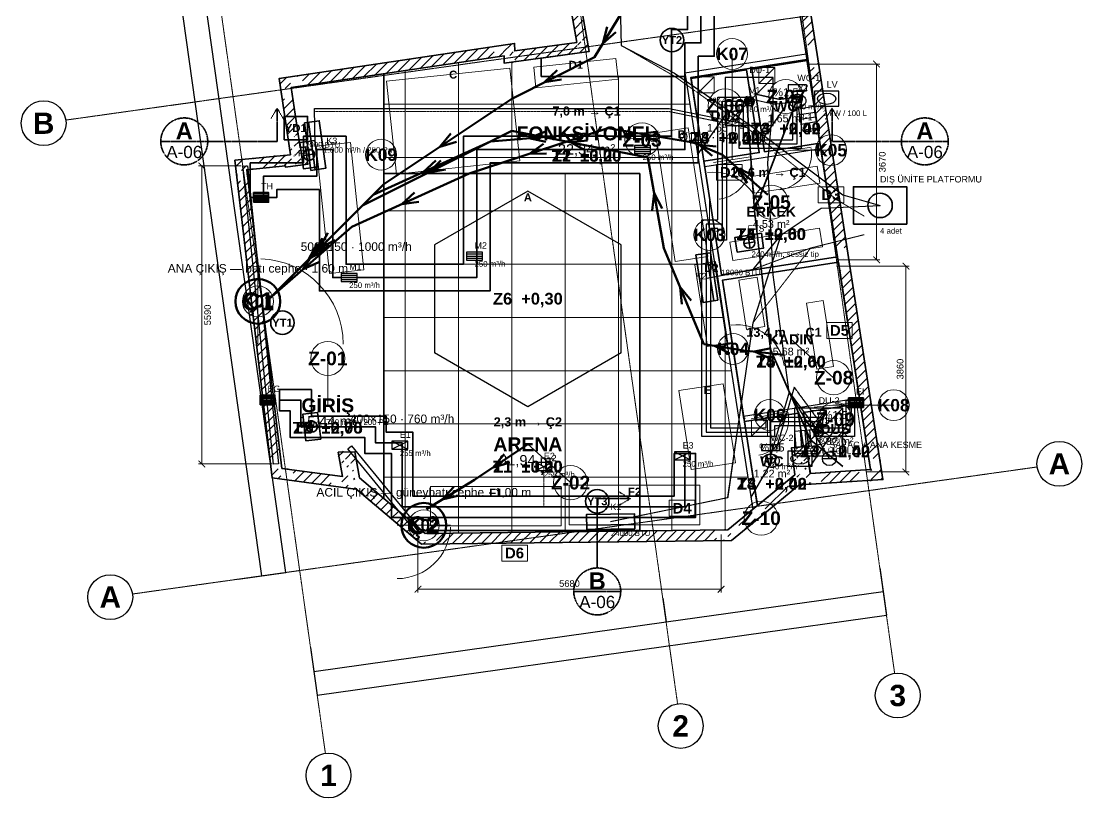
# Model space of a CAD drawing. Header units: millimetres. Extents: x -4681 to 15681, y -5011 to 17012.
# Drawn here: x -4196 to 15681, y -5011 to 9555 of the extents above; entities that cross this region are included whole.
import ezdxf
from ezdxf.enums import TextEntityAlignment as Align

# ---------------------------------------------------------------- set-up
doc = ezdxf.new("R2010")
doc.units = ezdxf.units.MM
doc.linetypes.add('DASHDOT', pattern=[3.556, 2.54, -0.508, 0, -0.508])
doc.linetypes.add('DASHED', pattern=[1.524, 1.27, -0.254])
for name, color, linetype, lineweight in [('A-CEPHE', 5, 'Continuous', 25), ('A-DUVAR-MEVCUT', 8, 'Continuous', 35), ('A-DUVAR-YENI', 1, 'Continuous', 35), ('A-EKIPMAN', 9, 'Continuous', 18), ('A-KAPI', 8, 'Continuous', 18), ('A-KESIT-HAT', 1, 'DASHDOT', 35), ('A-MAHAL', 250, 'Continuous', 18), ('A-MOBILYA', 9, 'Continuous', 18), ('A-TAVAN-KAPAK', 150, 'Continuous', 18), ('A-TAVAN-SINIR', 150, 'Continuous', 25), ('A-TAVAN-YAZI', 150, 'Continuous', 13), ('A-YANGIN-EKIP', 1, 'Continuous', 35), ('A-YANGIN-KACIS', 3, 'Continuous', 50), ('A-YAZI', 7, 'Continuous', 13), ('A-ZEMIN-DERZ', 253, 'Continuous', 13), ('A-ZEMIN-SINIR', 30, 'Continuous', 25), ('A-ZEMIN-YAZI', 30, 'Continuous', 13), ('G-AKS-BALON', 8, 'Continuous', 25), ('G-AKS-HAT', 8, 'DASHDOT', 18), ('G-OLCU', 7, 'Continuous', 13), ('G-OLCU-ZINCIR', 7, 'Continuous', 13), ('M-HAVA-BESLEME', 3, 'Continuous', 35), ('M-HAVA-BRANSMAN', 3, 'DASHED', 18), ('M-HAVA-CIHAZ', 2, 'Continuous', 35), ('M-HAVA-EGZOZ', 1, 'Continuous', 35), ('M-HAVA-ISLAK', 6, 'Continuous', 25), ('M-HAVA-MENFEZ', 3, 'Continuous', 25), ('M-KLIMA-BAKIR', 4, 'Continuous', 25), ('M-KLIMA-DIS', 4, 'Continuous', 35), ('M-KLIMA-DRENAJ', 4, 'DASHED', 18), ('M-KLIMA-IC', 4, 'Continuous', 35), ('M-SIHHI-CIHAZ', 8, 'Continuous', 25), ('M-SIHHI-PIS', 8, 'Continuous', 35), ('M-SIHHI-SICAK', 30, 'DASHED', 25), ('M-SIHHI-TEMIZ', 5, 'Continuous', 25), ('M-YAZI', 7, 'Continuous', 13)]:
    doc.layers.add(name, color=color, linetype=linetype, lineweight=lineweight)
doc.styles.add('GYM', font='arial.ttf')
doc.styles.add('GYM-B', font='arialbd.ttf')
doc.styles.add('OpenSansCondensed-Light', font='OpenSansCondensed-Light.ttf')
doc.dimstyles.new('EZDXF', dxfattribs={"dimtxt": 0.25, "dimasz": 0.175, "dimexe": 0.375, "dimexo": 0.125, "dimgap": 0.1, "dimtad": 1, "dimlfac": 100, "dimzin": 12, "dimdsep": 46, "dimtxsty": 'OpenSansCondensed-Light', "dimblk": 'ARCHTICK', "dimcen": 2.5, "dimazin": 3, "dimtfac": 0.5, "dimtmove": 2, "dimatfit": 3})
doc.dimstyles.new('GYM-50', dxfattribs={"dimscale": 50, "dimtxt": 2.5, "dimasz": 2.5, "dimexe": 1.25, "dimexo": 1.5, "dimgap": 0.9, "dimtad": 1, "dimdec": 0, "dimtxsty": 'GYM', "dimblk": 'ARCHTICK', "dimcen": 2.5, "dimclrd": 7, "dimclre": 7, "dimclrt": 7, "dimazin": 3, "dimtfac": 1, "dimtmove": 0, "dimatfit": 3, "dimlwd": 18, "dimlwe": 13})

# ---------------------------------------------------------------- blocks, each defined once
blk = doc.blocks.new('_ARCHTICK')
at = {"color": 0, "linetype": 'BYBLOCK', "const_width": 0.15}
blk.add_lwpolyline([(-0.5, -0.5), (0.5, 0.5)], dxfattribs=at)
blk = doc.blocks.new('M_MENFEZ_BESLEME')
for p, q in [((-150, 40), (150, 40)), ((-150, 0), (150, 0)), ((-150, -40), (150, -40))]:
    blk.add_line(p, q)
blk.add_lwpolyline([(-150, -75), (150, -75), (150, 75), (-150, 75)], close=True)
at = {"style": 'GYM'}
for tag, p, height in [('KOD', (0, 140), 120), ('DEBI', (0, -200), 105)]:
    blk.add_attdef(tag, p, '', height=height, dxfattribs=at)
blk = doc.blocks.new('M_MENFEZ_EGZOZ')
for p, q in [((-150, -75), (150, 75)), ((-150, 75), (150, -75))]:
    blk.add_line(p, q)
blk.add_lwpolyline([(-150, -75), (150, -75), (150, 75), (-150, 75)], close=True)
at = {"style": 'GYM'}
for tag, p, height in [('KOD', (0, 140), 120), ('DEBI', (0, -200), 105)]:
    blk.add_attdef(tag, p, '', height=height, dxfattribs=at)
blk = doc.blocks.new('M_VALF')
for p, q in [((-90, 0), (90, 0)), ((0, -90), (0, 90))]:
    blk.add_line(p, q)
blk.add_circle((0, 0), 90)
at = {"style": 'GYM'}
for tag, p, height in [('KOD', (0, 150), 120), ('DEBI', (0, -200), 105)]:
    blk.add_attdef(tag, p, '', height=height, dxfattribs=at)
blk = doc.blocks.new('M_FAN')
for q in [(-105, 0), (0, 105), (105, 0), (0, -105)]:
    blk.add_line((0, 0), q)
blk.add_lwpolyline([(-250, -140), (250, -140), (250, 140), (-250, 140)], close=True)
blk.add_circle((0, 0), 105)
at = {"style": 'GYM'}
for tag, p, height in [('KOD', (0, 210), 120), ('TANIM', (0, -270), 105)]:
    blk.add_attdef(tag, p, '', height=height, dxfattribs=at)
blk = doc.blocks.new('M_PANJUR')
for p, q in [((-140, 64), (140, 64)), ((-140, 32), (140, 32)), ((-140, 0), (140, 0)), ((-140, -32), (140, -32)), ((-140, -64), (140, -64))]:
    blk.add_line(p, q)
blk.add_lwpolyline([(-140, -90), (140, -90), (140, 90), (-140, 90)], close=True)
at = {"style": 'GYM'}
blk.add_attdef('KOD', (0, 150), '', height=120, dxfattribs=at)
blk = doc.blocks.new('M_KLIMA_IC')
blk.add_line((-450, -60), (450, -60))
blk.add_lwpolyline([(-450, -140), (450, -140), (450, 140), (-450, 140)], close=True)
at = {"style": 'GYM'}
for tag, p, height in [('KOD', (0, 215), 120), ('KAPASITE', (0, -270), 105)]:
    blk.add_attdef(tag, p, '', height=height, dxfattribs=at)
blk = doc.blocks.new('M_KLIMA_DIS')
blk.add_lwpolyline([(-500, -350), (500, -350), (500, 350), (-500, 350)], close=True)
blk.add_circle((0, 0), 230)
at = {"style": 'GYM'}
for tag, p, height in [('KOD', (0, 430), 120), ('ADET', (0, -530), 105)]:
    blk.add_attdef(tag, p, '', height=height, dxfattribs=at)
blk = doc.blocks.new('M_KLOZET')
blk.add_lwpolyline([(-170, 150), (170, 150), (170, 260), (-170, 260)], close=True)
blk.add_ellipse((0, -40), major_axis=(160, 0), ratio=0.78)
at = {"style": 'GYM'}
blk.add_attdef('KOD', (0, 330), '', height=120, dxfattribs=at)
blk = doc.blocks.new('M_LAVABO')
blk.add_lwpolyline([(-230, -140), (230, -140), (230, 140), (-230, 140)], close=True)
blk.add_ellipse((0, 0), major_axis=(170, 0), ratio=0.62)
at = {"style": 'GYM'}
blk.add_attdef('KOD', (0, 210), '', height=120, dxfattribs=at)
blk = doc.blocks.new('M_DUS')
blk.add_line((-450, -450), (450, 450))
blk.add_lwpolyline([(-450, -450), (450, -450), (450, 450), (-450, 450)], close=True)
blk.add_circle((0, 0), 80)
at = {"style": 'GYM'}
blk.add_attdef('KOD', (0, 530), '', height=120, dxfattribs=at)
blk = doc.blocks.new('M_SUZGEC')
blk.add_lwpolyline([(-75, -75), (75, -75), (75, 75), (-75, 75)], close=True)
blk.add_circle((0, 0), 42)
blk = doc.blocks.new('M_ISITICI')
for p, q in [((-90, -150), (-90, 150)), ((0, -150), (0, 150)), ((90, -150), (90, 150))]:
    blk.add_line(p, q)
blk.add_lwpolyline([(-200, -150), (200, -150), (200, 150), (-200, 150)], close=True)
at = {"style": 'GYM'}
for tag, p, height in [('KOD', (0, 225), 120), ('GUC', (0, -285), 105)]:
    blk.add_attdef(tag, p, '', height=height, dxfattribs=at)
blk = doc.blocks.new('M_SAYAC')
blk.add_line((-130, 0), (130, 0))
blk.add_circle((0, 0), 130)
at = {"style": 'GYM'}
blk.add_attdef('KOD', (0, 200), '', height=120, dxfattribs=at)

msp = doc.modelspace()

# ---------------------------------------------------------------- hatches: boundary and pattern name
at = {"layer": 'A-DUVAR-MEVCUT'}
h = msp.add_hatch(dxfattribs=at)
h.set_pattern_fill('ANSI31', scale=40)
h.paths.add_polyline_path([(755.9, 6839.6), (760.1, 6814), (957.4615, 6846.37962), (953.2615, 6871.97962)])
h.paths.add_polyline_path([(970.1, 6843.47545), (760.1, 6814), (755.9, 6839.6), (550.1, 6819.23615), (550.1, 7020.21287), (588.37327, 7024), (970.1, 7024)])
h.paths.add_polyline_path([(760.1, 6814), (1177.6, 6872.6), (1149.80064, 7070.65857), (732.30064, 7012.05857)])
h.paths.add_polyline_path([(1148.79926, 7082.6), (1177.6, 6872.6), (967.6, 6843.12455), (967.6, 7082.6)])
h.paths.add_polyline_path([(1177.6, 6872.6), (1133, 7197.8), (934.85479, 7170.6251), (979.45479, 6845.4251)])
h.paths.add_polyline_path([(998.71736, 7407.8), (1032.1, 7184.8), (1133, 7197.8), (1161.80074, 6987.8), (923, 6987.8), (923, 7407.8)])
h.paths.add_polyline_path([(1133, 7197.8), (1032.1, 7184.8), (1057.65684, 6986.4396), (1158.55684, 6999.4396)])
h.paths.add_polyline_path([(1000.66343, 7394.8), (1032.1, 7184.8), (1133, 7197.8), (1163.58364, 6974.8), (822.1, 6974.8), (822.1, 7047.12719), (850.06655, 7049.89447), (822.1, 7236.71433), (822.1, 7394.8)])
h.paths.add_polyline_path([(1032.1, 7184.8), (863.6, 8310.4), (665.80397, 8280.79034), (834.30397, 7155.19034)])
h.paths.add_polyline_path([(1073.6, 8341.83924), (863.6, 8310.4), (895.03657, 8100.4), (692.80804, 8100.4), (653.6, 8362.31433), (653.6, 8481.18967), (915.50741, 8520.4), (1073.6, 8520.4)])
h.paths.add_polyline_path([(863.6, 8310.4), (4855.3, 8908), (4825.68788, 9105.79566), (833.98788, 8508.19566)])
h.paths.add_polyline_path([(4645.3, 9078.78967), (4907.20741, 9118), (5050.72489, 9118), (5053.40565, 8996.24161), (5065.3, 8997.89562), (5065.3, 8795.97116), (4858.4, 8767.2), (4855.3, 8908), (4645.3, 8876.56076)])
h.paths.add_polyline_path([(4855.3, 8908), (4858.4, 8767.2), (5058.35154, 8771.60234), (5055.25154, 8912.40234)])
h.paths.add_polyline_path([(5068.4, 8977.2), (5068.4, 8796.40224), (4858.4, 8767.2), (4855.3, 8908), (4648.4, 8877.02487), (4648.4, 8977.2)])
h.paths.add_polyline_path([(4858.4, 8767.2), (6449.1, 8988.4), (6421.55341, 9186.49388), (4830.85341, 8965.29388)])
h.paths.add_polyline_path([(6412.11555, 9198.4), (6449.1, 8988.4), (6239.1, 8959.19776), (6239.1, 9198.4)])
h.paths.add_polyline_path([(6449.1, 8988.4), (5826, 12526.4), (5629.03136, 12491.71058), (6252.13136, 8953.71058)])
h.paths.add_polyline_path([(6036, 12554.40138), (5826, 12526.4), (5862.98445, 12316.4), (5659.90644, 12316.4), (5616, 12565.70346), (5616, 12700.16874), (5887.72105, 12736.4), (6036, 12736.4)])
h.paths.add_polyline_path([(5826, 12526.4), (9875.8, 13066.4), (9849.36597, 13264.64541), (5799.56597, 12724.64541)])
h.paths.add_polyline_path([(9908.3115, 12856.4), (9875.8, 13066.4), (9665.8, 13038.39862), (9665.8, 13240.16874), (9937.52105, 13276.4), (10045.67113, 13276.4), (10085.8, 13017.19747), (10085.8, 12856.4)])
h.paths.add_polyline_path([(9875.8, 13066.4), (10521.21197, 8897.52123), (10718.85739, 8928.12004), (10073.44542, 13096.99881)])
h.paths.add_polyline_path([(10553.73829, 8687.52123), (10521.21197, 8897.52123), (10488.70047, 9107.52123), (10691.0831, 9107.52123), (10718.85634, 8928.12685), (10731.21197, 8848.35507), (10731.21197, 8687.52123)])
h.paths.add_polyline_path([(10521.21197, 8897.52123), (11110.70061, 5091.60025), (11308.34393, 5122.21268), (10718.85528, 8928.13366)])
h.paths.add_polyline_path([(11143.22349, 4881.60025), (11110.70061, 5091.60025), (11078.17429, 5301.60025), (11280.55908, 5301.60025), (11308.34393, 5122.21268), (11320.70061, 5042.42563), (11320.70061, 4881.60025)])
h.paths.add_polyline_path([(11110.70061, 5091.60025), (11722.09975, 1143.79998), (11919.74355, 1174.40925), (11308.34442, 5122.20951)])
h.paths.add_polyline_path([(11512.09975, 1130.5534), (11722.09975, 1143.79998), (11689.57687, 1353.79998), (11891.96116, 1353.79998), (11932.09975, 1094.62537), (11932.09975, 956.64906), (11569.86991, 933.79998), (11512.09975, 933.79998)])
h.paths.add_polyline_path([(11722.09975, 1143.79998), (10588.6, 1072.3), (10601.19077, 872.69671), (11734.69052, 944.1967)])
h.paths.add_polyline_path([(10378.6, 1282.3), (10561.73131, 1282.3), (10588.6, 1072.3), (10798.6, 1085.54658), (10798.6, 885.14908), (10436.37017, 862.3), (10413.83831, 862.3), (10411.93809, 877.15172), (10393.83456, 862.3), (10378.6, 862.3)])
h.paths.add_polyline_path([(10588.6, 1072.3), (10524, 1577.2), (10325.61719, 1551.81769), (10390.21719, 1046.91769)])
h.paths.add_polyline_path([(10314, 1367.2), (10314, 1558.4237), (10524, 1577.2), (10550.86869, 1367.2)])
h.paths.add_polyline_path([(10524, 1577.2), (10238.8, 1551.7), (10256.61114, 1352.49467), (10541.81114, 1377.99467)])
h.paths.add_polyline_path([(10448.8, 1341.7), (10265.66869, 1341.7), (10238.8, 1551.7), (10448.8, 1570.4763)])
h.paths.add_polyline_path([(10238.8, 1551.7), (10303.4, 1046.8), (10501.78281, 1072.18231), (10437.18281, 1577.08231)])
h.paths.add_polyline_path([(10093.4, 874.52078), (10303.4, 1046.8), (10276.53131, 1256.8), (10513.4, 1256.8), (10513.4, 867.15896), (10414.0187, 860.89009), (10411.93809, 877.15172), (10362.7513, 836.8), (10093.4, 836.8)])
h.paths.add_polyline_path([(10303.4, 1046.8), (9540.39155, 420.84523), (9667.24235, 266.22027), (10430.25079, 892.17505)])
h.paths.add_polyline_path([(9330.39155, 248.48705), (9540.39155, 420.84523), (9750.39155, 593.12445), (9750.39155, 334.43399), (9667.25972, 266.23453), (9599.77378, 210.84523), (9330.39155, 210.84523)])
h.paths.add_polyline_path([(9540.39155, 420.84523), (9046.39991, 15.4), (9173.28544, -139.19645), (9667.27708, 266.24878)])
h.paths.add_polyline_path([(9256.39991, -70.97998), (9119.02362, -183.73201), (8836.39991, -187.16739), (8836.39991, 12.84738), (9046.39991, 15.4), (9256.39991, 187.75817)])
h.paths.add_polyline_path([(9046.39991, 15.4), (3378.1, -53.5), (3380.53088, -253.48523), (9048.83079, -184.58523)])
h.paths.add_polyline_path([(3588.1, -250.96216), (3305.96755, -254.39157), (3168.1, -137.88881), (3168.1, 123.95713), (3378.1, -53.5), (3588.1, -50.94738)])
h.paths.add_polyline_path([(3378.1, -53.5), (2141.7, 991.3), (2012.61127, 838.53842), (3249.01127, -206.26158)])
h.paths.add_polyline_path([(1931.7, 796.08633), (1931.7, 1201.3), (2106.4269, 1201.3), (2141.7, 991.3), (2351.7, 813.84287), (2351.7, 781.3), (2080.34632, 781.3), (2063.38451, 795.63331), (2065.78953, 781.3), (2040.70597, 781.3)])
h.paths.add_polyline_path([(2141.7, 991.3), (2059.9, 1478.3), (1862.66297, 1445.17066), (1944.46297, 958.17066)])
h.paths.add_polyline_path([(1849.9, 1268.3), (1849.9, 1473.66617), (2059.9, 1478.3), (2095.1731, 1268.3)])
h.paths.add_polyline_path([(2059.9, 1478.3), (1747.2, 1471.4), (1751.6121, 1271.44867), (2064.3121, 1278.34867)])
h.paths.add_polyline_path([(1957.2, 1261.4), (1782.43643, 1261.4), (1747.2, 1471.4), (1957.2, 1476.03383)])
h.paths.add_polyline_path([(1747.2, 1471.4), (1824.2, 1012.5), (2021.44265, 1045.59585), (1944.44265, 1504.49585)])
h.paths.add_polyline_path([(2034.2, 1222.5), (2034.2, 802.5), (1884.41791, 802.5), (1614.2, 839.15424), (1614.2, 1040.98586), (1824.2, 1012.5), (1788.96357, 1222.5)])
h.paths.add_polyline_path([(1824.2, 1012.5), (688.9, 1166.5), (662.01681, 968.315), (1797.31681, 814.315)])
h.paths.add_polyline_path([(664.28409, 1376.5), (688.9, 1166.5), (898.9, 1138.01414), (898.9, 956.5), (749.11791, 956.5), (508.31777, 989.16381), (478.9, 1240.12882), (478.9, 1376.5)])
h.paths.add_polyline_path([(688.9, 1166.5), (32.3, 6768), (-166.33998, 6744.7157), (490.26002, 1143.2157)])
h.paths.add_polyline_path([(242.3, 6788.77944), (32.3, 6768), (56.91591, 6558), (-144.45343, 6558), (-177.7, 6841.62882), (-177.7, 6948.19728), (123.49059, 6978), (242.3, 6978)])
h.paths.add_polyline_path([(32.3, 6768), (755.9, 6839.6), (736.20624, 7038.62803), (12.60624, 6967.02803)])
h.paths.add_polyline_path([(965.9, 6842.88594), (760.1, 6814), (755.9, 6839.6), (545.9, 6818.82056), (545.9, 7019.79728), (847.09059, 7049.6), (965.9, 7049.6)])

# ---------------------------------------------------------------- linework, layer by layer
at = {"layer": 'A-CEPHE'}
for points in [[(-44.75972, 6835.35588), (44.75972, 6844.64412), (624.75972, 1254.64412), (535.24028, 1245.35588)], [(3274.7883, 28.54425), (3205.2117, -28.54425), (1925.2117, 1531.45575), (1994.7883, 1588.54425)]]:
    msp.add_lwpolyline(points, close=True, dxfattribs=at)
at = {"layer": 'A-DUVAR-MEVCUT'}
msp.add_lwpolyline([(850.06655, 7049.89447), (636.19468, 8478.58391), (5050.25338, 9139.41551), (5053.40565, 8996.24161), (6216.16446, 9157.93285), (5592.86181, 12697.08349), (10043.48371, 13290.52905), (10718.85634, 8928.12685), (11308.34393, 5122.21268), (11953.26152, 957.98393), (10414.0187, 860.89009), (10411.93809, 877.15172), (9667.25972, 266.23453), (9119.02362, -183.73201), (3305.96755, -254.39157), (2063.38451, 795.63331), (2066.37374, 777.81824), (508.31777, 989.16381), (-190.04858, 6946.9754)], close=True, dxfattribs=at)
msp.add_lwpolyline([(9875.8, 13066.4), (10521.21197, 8897.52123), (11110.70061, 5091.60025), (11722.09975, 1143.79998), (10588.6, 1072.3), (10524, 1577.2), (10238.8, 1551.7), (10303.4, 1046.8), (9540.39155, 420.84523), (9046.39991, 15.4), (3378.1, -53.5), (2141.7, 991.3), (2059.9, 1478.3), (1747.2, 1471.4), (1824.2, 1012.5), (688.9, 1166.5), (32.3, 6768), (755.9, 6839.6), (760.1, 6814), (1177.6, 6872.6), (1133, 7197.8), (1032.1, 7184.8), (863.6, 8310.4), (4855.3, 8908), (4858.4, 8767.2), (6449.1, 8988.4), (5826, 12526.4)], dxfattribs=at)
at = {"layer": 'A-DUVAR-YENI'}
for points in [[(8930.5, 4795.6), (11104.4, 5132.3), (10530.7, 8838.2), (8357, 8498.9)], [(10533.7597, 8818.43543), (10774.09896, 7265.92841), (9736.47089, 7105.29612), (9496.13163, 8657.80313)], [(8359.63796, 8481.86573), (9397.30877, 8642.50464), (9637.64804, 7089.99763), (8600.06013, 6929.37155)], [(9603.6, 472.7), (10303.4, 1046.8), (10238.8, 1551.7), (10524, 1577.2), (10588.6, 1072.3), (11722.1, 1143.8), (11119.9, 5032.3), (8946.3, 4695.3)], [(10303.4, 1046.8), (9634.05044, 497.68085), (9600.5238, 492.46201), (9358.88817, 2044.76779), (10368.63975, 2201.94811), (10466.6872, 1572.07561), (10238.8, 1551.7)], [(10558.66058, 1306.30024), (10524, 1577.2), (10518.6784, 1598.06857), (10541.29725, 1580.38314), (10565.99976, 1584.22839), (10467.44979, 2217.32911), (11530.22557, 2382.76331), (11722.1, 1143.8), (10595.02255, 1072.70513)]]:
    msp.add_lwpolyline(points, close=True, dxfattribs=at)
at = {"layer": 'A-EKIPMAN'}
for points in [[(6991.3334, 8468.45876), (6949.89041, 8856.25055), (5408.6666, 8691.54124), (5450.10959, 8303.74945)], [(4960.45095, 8673.31202), (2653.58692, 8426.77938), (2839.54905, 6686.68798), (5146.41308, 6933.22062)], [(8301.8949, 7552.8534), (7689.02869, 7459.07169), (8058.1051, 5047.1466), (8670.97131, 5140.92831)], [(5300, 6369.88661), (3550.72689, 5359.9433), (3550.72689, 3340.0567), (5300, 2330.11339), (7049.27311, 3340.0567), (7049.27311, 5359.9433)], [(8815.52917, 5045.57862), (8430.01656, 4986.5869), (8664.47083, 3454.42138), (9049.98344, 3513.4131)], [(9188.61305, 1272.15913), (8961.72182, 2754.89996), (8131.38695, 2627.84087), (8358.27818, 1145.10004)], [(5925, 90), (5925, 830), (3475, 830), (3475, 90)], [(8525, 110), (8525, 850), (6075, 850), (6075, 110)]]:
    msp.add_lwpolyline(points, close=True, dxfattribs=at)
at = {"layer": 'A-KAPI'}
for p, q in [((9917.12007, 7082.45496), (10608.87993, 7189.54504)), ((8781.12007, 6906.45496), (9472.87993, 7013.54504)), ((8771.84363, 5822.29723), (8634.15637, 6711.70277)), ((240, 3500), (240, 5100)), ((9215.84363, 2962.29723), (9078.15637, 3851.70277)), ((10668.18123, 2313.98587), (11363.81877, 2392.01413)), ((9487.90509, 2099.81993), (10174.09491, 2238.18007)), ((2850, 100), (3850, 100))]:
    msp.add_line(p, q, dxfattribs=at)
for centre, radius, start, end in [((9917.12007, 7082.45496), 700, -81.2, 6.8), ((8781.12007, 6906.45496), 700, -81.2, 6.8), ((8771.84363, 5822.29723), 900, 8.8, 96.8), ((240, 3500), 1600, 0, 88), ((9215.84363, 2962.29723), 900, 8.8, 96.8), ((9487.90509, 2099.81993), 700, -78.6, 9.4), ((10668.18123, 2313.98587), 700, -83.6, 4.4), ((2850, 100), 1000, -90, -2)]:
    msp.add_arc(centre, radius, start, end, dxfattribs=at)
at = {"layer": 'A-KESIT-HAT'}
for p, q in [((600, 7920), (480, 7720)), ((600, 7300), (600, 7920)), ((600, 7920), (720, 7720)), ((11000, 7920), (10880, 7720)), ((11000, 7300), (11000, 7920)), ((11000, 7920), (11120, 7720)), ((-1580, 7300), (-700, 7300)), ((-700, 7300), (600, 7300)), ((12300, 7300), (11000, 7300)), ((12300, 7300), (13180, 7300)), ((6600, -700), (6600, 600)), ((6600, 600), (7220, 600)), ((7220, 600), (7020, 720)), ((7220, 600), (7020, 480)), ((6160, -1140), (7040, -1140))]:
    msp.add_line(p, q, dxfattribs=at)
for centre in [(-1140, 7300), (12740, 7300), (6600, -1140)]:
    msp.add_circle(centre, 440, dxfattribs=at)
at = {"layer": 'A-MAHAL'}
for p, q in [((9127, 6960), (9127, 8940)), ((8998.66203, 7785.93168), (8998.66203, 7965.93168)), ((10135.11529, 7961.86577), (10135.11529, 8141.86577)), ((6400, 7450), (7439.23048, 7330)), ((2550, 7050), (2550, 7050)), ((10263, 7136), (10983, 7136)), ((8703, 6267), (8703, 5547)), ((9859.90516, 5981.42476), (9859.90516, 6161.42476)), ((240, 4300), (240, 4300)), ((10231.05136, 3588.43966), (11031.05136, 2868.43966)), ((9147, 3407), (9147, 3407)), ((1550, 2350), (1550, 3230)), ((11016, 2353), (12156, 2353)), ((9831, 2169), (9831, 2169)), ((11059.72246, 1907.69884), (11059.72246, 2087.69884)), ((5300, 1620), (6100, 900)), ((3350, 100), (3350, 100))]:
    msp.add_line(p, q, dxfattribs=at)
for points in [[(8837.46134, 6570), (9317.46134, 6570), (9317.46134, 6870), (8837.46134, 6870)], [(10740, 6150), (11220, 6150), (11220, 6450), (10740, 6450)], [(10900, 3604.92268), (11380, 3604.92268), (11380, 3904.92268), (10900, 3904.92268)], [(7950, 270), (8430, 270), (8430, 570), (7950, 570)], [(4810, -570), (5290, -570), (5290, -270), (4810, -270)]]:
    msp.add_lwpolyline(points, close=True, dxfattribs=at)
for centre, radius in [((9127, 8940), 290), ((10135.11529, 8141.86577), 320), ((8998.66203, 7965.93168), 320), ((7439.23048, 7330), 320), ((10983, 7136), 290), ((2550, 7050), 290), ((9859.90516, 6161.42476), 320), ((8703, 5547), 290), ((240, 4300), 290), ((9147, 3407), 290), ((1550, 3230), 320), ((11031.05136, 2868.43966), 320), ((12156, 2353), 290), ((9831, 2169), 290), ((11059.72246, 2087.69884), 320), ((6100, 900), 320), ((9673.01863, 232.83984), 320), ((3350, 100), 290)]:
    msp.add_circle(centre, radius, dxfattribs=at)
at = {"layer": 'A-MOBILYA'}
for points in [[(1977.78546, 7277.39803), (1331.34623, 7209.45452), (1582.21454, 4822.60197), (2228.65377, 4890.54548)], [(9489.35099, 6642.46888), (9538.32954, 6326.23938), (10773.60105, 6517.56185), (10724.6225, 6833.79135)], [(9088.02588, 5411.53909), (9141.59617, 5065.66307), (10821.56543, 5325.86162), (10767.99514, 5671.73765)], [(9599.46699, 4752.47771), (9253.63184, 4698.64419), (9397.44426, 3774.77028), (9743.27941, 3828.60381)], [(10836.46976, 4315.03583), (10520.27762, 4265.81661), (10712.54022, 3030.69107), (11028.73235, 3079.91029)]]:
    msp.add_lwpolyline(points, close=True, dxfattribs=at)
at = {"layer": 'A-TAVAN-KAPAK'}
for p, q in [((9626.13163, 8388.43543), (9926.13163, 8688.43543)), ((8489.63796, 8212.50464), (8789.63796, 8512.50464)), ((10597.44979, 1952.76331), (10897.44979, 2252.76331)), ((9488.88817, 1771.94811), (9788.88817, 2071.94811))]:
    msp.add_line(p, q, dxfattribs=at)
for points in [[(9626.13163, 8388.43543), (9926.13163, 8388.43543), (9926.13163, 8688.43543), (9626.13163, 8688.43543)], [(8489.63796, 8212.50464), (8789.63796, 8212.50464), (8789.63796, 8512.50464), (8489.63796, 8512.50464)], [(10597.44979, 1952.76331), (10897.44979, 1952.76331), (10897.44979, 2252.76331), (10597.44979, 2252.76331)], [(9488.88817, 1771.94811), (9788.88817, 1771.94811), (9788.88817, 2071.94811), (9488.88817, 2071.94811)]]:
    msp.add_lwpolyline(points, close=True, dxfattribs=at)
at = {"layer": 'A-TAVAN-SINIR'}
for points in [[(5550, 8520), (5550, 8863.3727), (6449.1, 8988.4), (5826, 12526.4), (9875.8, 13066.4), (10515.1, 8937), (8242.9, 8582.3), (8252.57632, 8520)], [(2600, 604.02093), (3314.78894, 0), (7400, 0), (7400, 6700), (2600, 6700), (2600, 8570.35757), (863.6, 8310.4), (4855.3, 8908), (4858.4, 8767.2), (6449.1, 8988.4), (5550, 8863.3727), (5550, 8520), (8252.57632, 8520), (9513.9, 399.1), (9046.4, 15.4), (3378.1, -53.5)], [(10533.7597, 8818.43543), (10774.09896, 7265.92841), (9736.47089, 7105.29612), (9496.13163, 8657.80313)], [(2141.7, 991.3), (2059.9, 1478.3), (1747.2, 1471.4), (1824.2, 1012.5), (688.9, 1166.5), (32.3, 6768), (755.9, 6839.6), (760.1, 6814), (1177.6, 6872.6), (1133, 7197.8), (1032.1, 7184.8), (863.6, 8310.4), (2600, 8570.35757), (2600, 604.02093)], [(8359.63796, 8481.86573), (9397.30877, 8642.50464), (9637.64804, 7089.99763), (8600.06013, 6929.37155)], [(8930.5, 4795.6), (8615.36389, 6830.54951), (9707.19808, 6999.57331), (10789.39745, 7167.10556), (11104.4, 5132.3)], [(7400, 6700), (7400, 0), (3314.78894, 0), (2600, 604.02093), (2600, 6700)], [(11119.9, 5032.3), (11521.9613, 2436.12704), (11501.20547, 2432.91264), (11518.72819, 2456.87682), (11514.88294, 2481.57933), (10406.51516, 2309.04817), (9343.50717, 2143.57783), (9347.35242, 2118.87532), (9371.33254, 2101.35522), (9350.58243, 2098.12521), (8946.3, 4695.3)], [(10303.4, 1046.8), (9634.05044, 497.68085), (9600.5238, 492.46201), (9358.88817, 2044.76779), (10368.63975, 2201.94811), (10466.6872, 1572.07561), (10238.8, 1551.7)], [(10558.66058, 1306.30024), (10524, 1577.2), (10518.6784, 1598.06857), (10541.29725, 1580.38314), (10565.99976, 1584.22839), (10467.44979, 2217.32911), (11530.22557, 2382.76331), (11722.1, 1143.8), (10595.02255, 1072.70513)]]:
    msp.add_lwpolyline(points, close=True, dxfattribs=at)
at = {"layer": 'A-YANGIN-EKIP'}
msp.add_lwpolyline([(730, 7330), (1170, 7330), (1170, 7770), (730, 7770)], close=True, dxfattribs=at)
for centre in [(8000, 9200), (700, 3900), (6600, 550)]:
    msp.add_circle(centre, 220, dxfattribs=at)
at = {"layer": 'A-YANGIN-KACIS'}
for p, q in [((6706.29066, 9136.31669), (6784.97729, 9449.29318)), ((6706.29066, 9136.31669), (6948.48873, 9349.59109)), ((5614.21111, 8409.08688), (5846.45844, 8633.15618)), ((5614.21111, 8409.08688), (5932.54599, 8462.08476)), ((3650.23095, 7200.15396), (3853.53907, 7450.77655)), ((5320.62176, 7360.05181), (5619.78814, 7481.0698)), ((5320.62176, 7360.05181), (5635.69227, 7290.22024)), ((7422.50942, 7444.95154), (7742.32943, 7488.09128)), ((7422.50942, 7444.95154), (7710.46248, 7299.25009)), ((3650.23095, 7200.15396), (3959.7703, 7291.4297)), ((5328.91084, 7069.06701), (5592.08235, 7255.84663)), ((6098.36353, 7284.6346), (6419.21247, 7319.30197)), ((6098.36353, 7284.6346), (6382.36297, 7131.36951)), ((8508.93562, 7234.4451), (8756.31596, 7027.20408)), ((8508.93562, 7234.4451), (8830.20211, 7203.88836)), ((5328.91084, 7069.06701), (5651.59229, 7073.81624)), ((3336.13403, 6725.51547), (3577.06956, 6940.21513)), ((3336.13403, 6725.51547), (3656.31741, 6765.86986)), ((3439.00311, 6719.50155), (3671.82716, 6942.97153)), ((3439.00311, 6719.50155), (3757.47352, 6771.67881)), ((9240.02919, 6794.09189), (9407.76251, 6518.39024)), ((9240.02919, 6794.09189), (9534.47039, 6661.9925)), ((2936.13403, 6125.51547), (3177.06956, 6340.21513)), ((2936.13403, 6125.51547), (3256.31741, 6165.86986)), ((7668.71864, 6327.26104), (7627.97784, 6007.1266)), ((7668.71864, 6327.26104), (7816.57481, 6040.40842)), ((1397.72078, 5297.72078), (1547.92966, 5583.34845)), ((1197.72078, 5097.72078), (1347.92966, 5383.34845)), ((1297.72078, 5197.72078), (1447.92966, 5483.34845)), ((1397.72078, 5297.72078), (1683.34845, 5447.92966)), ((1089.26531, 4906.77947), (1258.77003, 5181.3956)), ((1197.72078, 5097.72078), (1483.34845, 5247.92966)), ((1297.72078, 5197.72078), (1583.34845, 5347.92966)), ((1089.26531, 4906.77947), (1384.55082, 5036.98062)), ((8155.76923, 4566.15385), (8185.91141, 4244.8482)), ((8155.76923, 4566.15385), (8362.69088, 4318.50631)), ((8797.26069, 3468.43829), (9116.70155, 3514.30122)), ((8797.26069, 3468.43829), (9086.44462, 3325.19539)), ((9546.01534, 3359.0917), (9862.61623, 3421.61968)), ((9546.01534, 3359.0917), (9842.30361, 3231.18887)), ((4650.4614, 1184.80914), (4853.19151, 1435.89951)), ((4650.4614, 1184.80914), (4959.78963, 1276.79785)), ((3696.40927, 581.139), (3909.44448, 823.54748)), ((3696.40927, 581.139), (4009.30794, 660.13455))]:
    msp.add_line(p, q, dxfattribs=at)
for points in [[(8050, 11100), (7050, 9700), (6550, 8880), (5000, 8100), (2600, 6500), (450, 4350)], [(9800, 6300), (8950, 7050), (8400, 7280), (6800, 7550), (4200, 6700), (2000, 5700), (450, 4350)], [(10100, 3300), (9350, 3380), (8600, 3500), (7850, 5300), (7550, 7000), (5000, 7500), (2200, 6100), (450, 4350)], [(6400, 7450), (4600, 7300), (2400, 6300), (450, 4350)], [(5300, 1620), (4300, 950), (3400, 400)]]:
    msp.add_lwpolyline(points, dxfattribs=at)
for centre in [(240, 4300), (3350, 100)]:
    msp.add_circle(centre, 420, dxfattribs=at)
at = {"layer": 'A-ZEMIN-DERZ'}
for p, q in [((4000, 6700), (4000, 8779.95248)), ((5000, 6700), (5000, 8786.89065)), ((3000, 6700), (3000, 8630.24183)), ((7000, 6700), (7000, 8520)), ((8000, 2.68067), (8000, 8520)), ((2600, 8000), (8333.3418, 8000)), ((2600, 7000), (8488.66001, 7000)), ((3000, 266.00734), (3000, 6700)), ((4000, 0), (4000, 6700)), ((5000, 0), (5000, 6700)), ((6000, 0), (6000, 6700)), ((7000, 0), (7000, 6700)), ((2600, 6000), (7400, 6000)), ((7400, 6000), (8643.97822, 6000)), ((2600, 5000), (7400, 5000)), ((7400, 5000), (8799.29643, 5000)), ((2600, 4000), (7400, 4000)), ((7400, 4000), (8954.61465, 4000)), ((9000, 14.83599), (9000, 3707.79117)), ((2600, 3000), (7400, 3000)), ((7400, 3000), (9109.93286, 3000)), ((2600, 2000), (7400, 2000)), ((7400, 2000), (9265.25107, 2000)), ((2600, 1000), (7400, 1000)), ((7400, 1000), (9420.56929, 1000)), ((3000, 266.00734), (3000, 266.00734)), ((3314.78894, 0), (7400, 0)), ((3314.78894, 0), (7400, 0)), ((4000, -45.94061), (4000, 0)), ((5000, -33.78529), (5000, 0)), ((7000, -9.47465), (7000, 0)), ((7400, 0), (7779.46502, 0))]:
    msp.add_line(p, q, dxfattribs=at)
at = {"layer": 'A-ZEMIN-SINIR'}
for p, q in [((9616.13163, 7225.29612), (10135.11529, 7961.86577)), ((8479.63796, 7049.37155), (8998.66203, 7785.93168)), ((10587.44979, 1192.70513), (11059.72246, 1907.69884)), ((9478.88817, 612.46201), (9873.01863, 1299.25))]:
    msp.add_line(p, q, dxfattribs=at)
for points in [[(5550, 8520), (5550, 8863.3727), (6449.1, 8988.4), (5826, 12526.4), (9875.8, 13066.4), (10515.1, 8937), (8242.9, 8582.3), (8252.57632, 8520)], [(2600, 604.02093), (3314.78894, 0), (7400, 0), (7400, 6700), (2600, 6700), (2600, 8570.35757), (863.6, 8310.4), (4855.3, 8908), (4858.4, 8767.2), (6449.1, 8988.4), (5550, 8863.3727), (5550, 8520), (8252.57632, 8520), (9513.9, 399.1), (9046.4, 15.4), (3378.1, -53.5)], [(10533.7597, 8818.43543), (10774.09896, 7265.92841), (9736.47089, 7105.29612), (9496.13163, 8657.80313)], [(2141.7, 991.3), (2059.9, 1478.3), (1747.2, 1471.4), (1824.2, 1012.5), (688.9, 1166.5), (32.3, 6768), (755.9, 6839.6), (760.1, 6814), (1177.6, 6872.6), (1133, 7197.8), (1032.1, 7184.8), (863.6, 8310.4), (2600, 8570.35757), (2600, 604.02093)], [(8359.63796, 8481.86573), (9397.30877, 8642.50464), (9637.64804, 7089.99763), (8600.06013, 6929.37155)], [(8930.5, 4795.6), (8615.36389, 6830.54951), (9707.19808, 6999.57331), (10789.39745, 7167.10556), (11104.4, 5132.3)], [(7400, 6700), (7400, 0), (3314.78894, 0), (2600, 604.02093), (2600, 6700)], [(5300, 6369.88661), (3550.72689, 5359.9433), (3550.72689, 3340.0567), (5300, 2330.11339), (7049.27311, 3340.0567), (7049.27311, 5359.9433)], [(11119.9, 5032.3), (11521.9613, 2436.12704), (11501.20547, 2432.91264), (11518.72819, 2456.87682), (11514.88294, 2481.57933), (10406.51516, 2309.04817), (9343.50717, 2143.57783), (9347.35242, 2118.87532), (9371.33254, 2101.35522), (9350.58243, 2098.12521), (8946.3, 4695.3)], [(10303.4, 1046.8), (9634.05044, 497.68085), (9600.5238, 492.46201), (9358.88817, 2044.76779), (10368.63975, 2201.94811), (10466.6872, 1572.07561), (10238.8, 1551.7)], [(10558.66058, 1306.30024), (10524, 1577.2), (10518.6784, 1598.06857), (10541.29725, 1580.38314), (10565.99976, 1584.22839), (10467.44979, 2217.32911), (11530.22557, 2382.76331), (11722.1, 1143.8), (10595.02255, 1072.70513)]]:
    msp.add_lwpolyline(points, close=True, dxfattribs=at)
at = {"layer": 'G-AKS-BALON'}
for centre in [(-3775.67612, 7641.36596), (15261.38468, 1252.72295), (-2526.47006, -1247.19701), (12231.91446, -3091.49818), (8164.22951, -3663.17402), (1563.36464, -4590.86508)]:
    msp.add_circle(centre, 420, dxfattribs=at)
at = {"layer": 'G-AKS-HAT'}
for p, q in [((12173.46176, -2675.58559), (9523.96264, 16176.58023)), ((8105.77681, -3247.26143), (5456.27769, 15604.90439)), ((1504.91193, -4174.95249), (-1144.58719, 14677.21333)), ((-3359.76353, 7699.81866), (13596.26603, 10082.83321)), ((-2110.55747, -1188.7443), (14845.47209, 1194.27024))]:
    msp.add_line(p, q, dxfattribs=at)
at = {"layer": 'M-HAVA-BESLEME'}
msp.add_lwpolyline([(93, 6897), (1093, 6897), (1093, 7397), (1893, 7397), (1893, 4997), (4093, 4997), (4093, 7397), (7993, 7397), (7993, 9397), (8293, 9397), (8293, 10047), (8793, 10047), (8793, 8897), (8493, 8897), (8493, 6897), (4593, 6897), (4593, 4497), (1393, 4497), (1393, 6397), (593, 6397), (593, 6247), (93, 6247)], close=True, dxfattribs=at)
msp.add_lwpolyline([(343, 6247), (343, 6647), (1343, 6647), (1343, 7147), (1643, 7147), (1643, 4747), (4343, 4747), (4343, 7147), (8243, 7147), (8243, 9147), (8543, 9147), (8543, 10047)], dxfattribs=at)
at = {"layer": 'M-HAVA-BRANSMAN'}
for p, q in [((9343, 8047), (9450, 8047)), ((9450, 8047), (9450, 8050)), ((10343, 8100), (10350, 8100)), ((10350, 8100), (10350, 8100)), ((7450, 7147), (7450, 7150)), ((7450, 7147), (7450, 7147)), ((4343, 5150), (4300, 5150)), ((4300, 5150), (4300, 5150)), ((1950, 4747), (1950, 4750)), ((1950, 4747), (1950, 4747)), ((9843, 1847), (9850, 1847)), ((9850, 1847), (9850, 1350)), ((10750, 1847), (10750, 1850)), ((10750, 1847), (10750, 1847)), ((2943, 1600), (2900, 1600)), ((2900, 1600), (2900, 1600)), ((8243, 1400), (8200, 1400)), ((8200, 1400), (8200, 1400)), ((5600, 447), (5600, 1200)), ((5600, 447), (5600, 447))]:
    msp.add_line(p, q, dxfattribs=at)
at = {"layer": 'M-HAVA-EGZOZ'}
msp.add_lwpolyline([(1243, 2647), (1243, 2147), (2643, 2147), (2643, 1847), (3143, 1847), (3143, 647), (8043, 647), (8043, 1447), (8443, 1447), (8443, 247), (2743, 247), (2743, 1447), (2243, 1447), (2243, 1747), (843, 1747), (843, 2247), (643, 2247), (643, 2647)], close=True, dxfattribs=at)
msp.add_lwpolyline([(643, 2447), (1043, 2447), (1043, 1947), (2443, 1947), (2443, 1647), (2943, 1647), (2943, 447), (5643, 447), (8243, 447), (8243, 1447)], dxfattribs=at)
at = {"layer": 'M-HAVA-ISLAK'}
msp.add_lwpolyline([(8863, 5447), (8863, 5667), (8723, 5667), (8723, 1927), (9763, 1927), (9763, 2127), (10823, 2127), (10823, 1927), (11263, 1927), (11263, 2447), (11423, 2447), (11423, 1767), (10663, 1767), (10663, 1967), (9923, 1967), (9923, 1767), (8563, 1767), (8563, 5827), (8863, 5827), (8863, 8127), (9423, 8127), (9423, 7327), (10263, 7327), (10263, 8147), (10423, 8147), (10423, 7167), (9263, 7167), (9263, 7967), (9023, 7967), (9023, 5827), (9023, 5447)], close=True, dxfattribs=at)
msp.add_lwpolyline([(10343, 8147), (10343, 7247), (9343, 7247), (9343, 8047), (8943, 8047), (8943, 5447), (8943, 5747), (8643, 5747), (8643, 1847), (9843, 1847), (9843, 2047), (10743, 2047), (10743, 1847), (11343, 1847), (11343, 2447)], dxfattribs=at)
at = {"layer": 'M-KLIMA-BAKIR'}
for points in [[(6970, 12497), (7050, 9100), (8050, 8580), (9450, 7620), (11200, 6300), (11900, 6100)], [(1311, 7222), (1300, 7920), (5950, 7920), (7950, 7920), (9450, 7620), (11200, 6300), (11900, 6100)], [(6851, 169), (9050, 620), (9520, 3900), (10050, 5550), (10800, 6050), (11900, 6100)], [(8659, 4733), (9520, 4900), (10050, 5550), (10800, 6050), (11900, 6100)]]:
    msp.add_lwpolyline(points, dxfattribs=at)
at = {"layer": 'M-KLIMA-DRENAJ'}
for points in [[(6970, 12497), (7050, 9100), (8050, 8520), (9400, 7560), (11100, 6200), (11600, 5900)], [(1311, 7222), (1300, 7860), (5950, 7860), (7950, 7860), (9400, 7560), (11100, 6200), (11600, 5900)], [(6851, 169), (9050, 620), (9520, 3900), (10600, 5300), (11600, 5550)], [(8659, 4733), (9520, 4900), (10600, 5300), (11600, 5550)]]:
    msp.add_lwpolyline(points, dxfattribs=at)
at = {"layer": 'M-SIHHI-PIS'}
for points in [[(9400, 8150), (9550, 6000), (9850, 3400), (10600, 1700), (11200, 1200)], [(9450, 8050), (9400, 8150)], [(10350, 8100), (9550, 6000)], [(9850, 1350), (9850, 3400)], [(10750, 1850), (10600, 1700)]]:
    msp.add_lwpolyline(points, dxfattribs=at)
at = {"layer": 'M-SIHHI-SICAK'}
for points in [[(9990, 8090), (9540, 8190)], [(9990, 8090), (10440, 8140)], [(10290, 2690), (9940, 1490)], [(10290, 2690), (10840, 1940)]]:
    msp.add_lwpolyline(points, dxfattribs=at)
at = {"layer": 'M-SIHHI-TEMIZ'}
for points in [[(9900, 8000), (9450, 8100)], [(10950, 1350), (10200, 2600), (9900, 4800), (9800, 6900), (9900, 8000)], [(9900, 8000), (10350, 8050)], [(10200, 2600), (9850, 1400)], [(10200, 2600), (10750, 1850)]]:
    msp.add_lwpolyline(points, dxfattribs=at)

# ---------------------------------------------------------------- block references
at = {"layer": 'M-HAVA-CIHAZ'}
ref = msp.add_blockref('M_FAN', (1200, 7050), dxfattribs=dict(at, rotation=97.8))
ref.add_attrib('KOD', 'F-TH', (991.94295, 7021.49973), dxfattribs={"layer": '0', "height": 120, "style": 'GYM'})
ref.add_attrib('TANIM', '1.000 m³/h / 250 Pa', (1467.50192, 7086.6432), dxfattribs={"layer": '0', "height": 105, "style": 'GYM'})
for p, values in [((300, 6250), {'KOD': 'TH'}), ((420, 2450), {'KOD': 'EG'}), ((11450, 2400), {'KOD': 'EI'})]:
    msp.add_blockref('M_PANJUR', p, dxfattribs=at).add_auto_attribs(values)
ref = msp.add_blockref('M_FAN', (9450, 5400), dxfattribs=dict(at, rotation=8.8))
ref.add_attrib('KOD', 'F-IS', (9417.87297, 5607.52796), dxfattribs={"layer": '0', "height": 120, "style": 'GYM'})
ref.add_attrib('TANIM', '240 m³/h, sessiz tip', (9491.30618, 5133.17834), dxfattribs={"layer": '0', "height": 105, "style": 'GYM'})
ref = msp.add_blockref('M_FAN', (1250, 1950), dxfattribs=dict(at, rotation=96.7))
ref.add_attrib('KOD', 'F-EG', (1041.43416, 1925.49915), dxfattribs={"layer": '0', "height": 120, "style": 'GYM'})
ref.add_attrib('TANIM', '760 m³/h / 200 Pa', (1518.15608, 1981.5011), dxfattribs={"layer": '0', "height": 105, "style": 'GYM'})
at = {"layer": 'M-HAVA-MENFEZ'}
for name, p, values in [('M_VALF', (10350, 8100), {'KOD': 'V2', 'DEBI': '40 m³/h'}), ('M_VALF', (9450, 8050), {'KOD': 'V1', 'DEBI': '80 m³/h'}), ('M_MENFEZ_BESLEME', (7450, 7150), {'KOD': 'M3', 'DEBI': '250 m³/h'}), ('M_MENFEZ_BESLEME', (4300, 5150), {'KOD': 'M2', 'DEBI': '250 m³/h'}), ('M_MENFEZ_BESLEME', (1950, 4750), {'KOD': 'M1', 'DEBI': '250 m³/h'}), ('M_VALF', (10750, 1850), {'KOD': 'V3', 'DEBI': '80 m³/h'}), ('M_MENFEZ_EGZOZ', (2900, 1600), {'KOD': 'E1', 'DEBI': '255 m³/h'}), ('M_MENFEZ_EGZOZ', (8200, 1400), {'KOD': 'E3', 'DEBI': '250 m³/h'}), ('M_VALF', (9850, 1350), {'KOD': 'V4', 'DEBI': '40 m³/h'}), ('M_MENFEZ_EGZOZ', (5600, 1200), {'KOD': 'E2', 'DEBI': '255 m³/h'})]:
    msp.add_blockref(name, p, dxfattribs=at).add_auto_attribs(values)
at = {"layer": 'M-KLIMA-DIS'}
msp.add_blockref('M_KLIMA_DIS', (11900, 6100), dxfattribs=at).add_auto_attribs({'KOD': 'DIŞ ÜNİTE PLATFORMU', 'ADET': '4 adet'})
at = {"layer": 'M-KLIMA-IC'}
ref = msp.add_blockref('M_KLIMA_IC', (1311, 7222), dxfattribs=dict(at, rotation=277.8))
ref.add_attrib('KOD', 'K3', (1524.01079, 7251.17885), dxfattribs={"layer": '0', "height": 120, "style": 'GYM'})
ref.add_attrib('KAPASITE', '12000 BTU', (1043.49808, 7185.3568), dxfattribs={"layer": '0', "height": 105, "style": 'GYM'})
ref = msp.add_blockref('M_KLIMA_IC', (8656, 4747), dxfattribs=dict(at, rotation=98.8))
ref.add_attrib('KOD', 'K2', (8443.5309, 4714.10805), dxfattribs={"layer": '0', "height": 120, "style": 'GYM'})
ref.add_attrib('KAPASITE', '18000 BTU', (8922.82166, 4788.30618), dxfattribs={"layer": '0', "height": 105, "style": 'GYM'})
ref = msp.add_blockref('M_KLIMA_IC', (6851, 169), dxfattribs=dict(at, rotation=0.7))
ref.add_attrib('KOD', 'K1', (6848.37334, 383.98395), dxfattribs={"layer": '0', "height": 120, "style": 'GYM'})
ref.add_attrib('KAPASITE', '24000 BTU', (6854.29859, -100.97985), dxfattribs={"layer": '0', "height": 105, "style": 'GYM'})
at = {"layer": 'M-SIHHI-CIHAZ'}
for name, p, values in [('M_DUS', (9450, 8050), {'KOD': 'DU-1'}), ('M_KLOZET', (10350, 8100), {'KOD': 'WC-1'}), ('M_LAVABO', (10900, 8100), {'KOD': 'LV'}), ('M_DUS', (10750, 1850), {'KOD': 'DU-2'}), ('M_KLOZET', (9850, 1350), {'KOD': 'WC-2'}), ('M_LAVABO', (10400, 1350), {'KOD': 'LV'})]:
    msp.add_blockref(name, p, dxfattribs=at).add_auto_attribs(values)
for p in [(9450, 8050), (10750, 1850)]:
    msp.add_blockref('M_SUZGEC', p, dxfattribs=at)
ref = msp.add_blockref('M_ISITICI', (10550, 7732), dxfattribs=dict(at, rotation=98.8))
ref.add_attrib('KOD', 'SI-1', (10327.64861, 7697.57819), dxfattribs={"layer": '0', "height": 120, "style": 'GYM'})
ref.add_attrib('GUC', '3 kW / 100 L', (10831.64509, 7775.60096), dxfattribs={"layer": '0', "height": 105, "style": 'GYM'})
ref = msp.add_blockref('M_ISITICI', (10511, 1727), dxfattribs=dict(at, rotation=5.1))
ref.add_attrib('KOD', 'SI-2', (10490.99878, 1951.10924), dxfattribs={"layer": '0', "height": 120, "style": 'GYM'})
ref.add_attrib('GUC', '3 kW / 100 L', (10536.33487, 1443.1283), dxfattribs={"layer": '0', "height": 105, "style": 'GYM'})
at = {"layer": 'M-SIHHI-TEMIZ'}
msp.add_blockref('M_SAYAC', (10950, 1350), dxfattribs=at).add_auto_attribs({'KOD': 'SAYAÇ + ANA KESME'})

# ---------------------------------------------------------------- texts
at = {"layer": 'A-EKIPMAN', "style": 'GYM-B'}
for s, p in [('D1', (6200, 8736.25055)), ('C', (3900, 8553.31202)), ('B', (8180, 7432.8534)), ('A', (5300, 6249.88661)), ('D2', (8740, 4925.57862)), ('E', (8660, 2634.89996)), ('F2', (7300, 730)), ('F1', (4700, 710))]:
    msp.add_text(s, height=150, dxfattribs=at).set_placement(p, align=Align.MIDDLE_CENTER)
at = {"layer": 'A-KESIT-HAT'}
for s, height, style, p in [('A', 316.8, 'GYM-B', (-1140, 7498)), ('A', 316.8, 'GYM-B', (12740, 7498)), ('A-06', 228.8, 'GYM', (-1140, 7102)), ('A-06', 228.8, 'GYM', (12740, 7102)), ('B', 316.8, 'GYM-B', (6600, -942)), ('A-06', 228.8, 'GYM', (6600, -1338))]:
    msp.add_text(s, height=height, dxfattribs=dict(at, style=style)).set_placement(p, align=Align.MIDDLE_CENTER)
at = {"layer": 'A-MAHAL', "style": 'GYM-B'}
for s, height, p in [('K07', 232, (9127, 8940)), ('Z-07', 256, (10135.11529, 8141.86577)), ('Z-06', 256, (8998.66203, 7965.93168)), ('Z-03', 256, (7439.23048, 7330)), ('K09', 232, (2550, 7050)), ('K05', 232, (10983, 7136)), ('D2', 200, (9077.46134, 6720)), ('D3', 200, (10980, 6300)), ('Z-05', 256, (9859.90516, 6161.42476)), ('K03', 232, (8703, 5547)), ('K01', 232, (240, 4300)), ('D5', 200, (11140, 3754.92268)), ('K04', 232, (9147, 3407)), ('Z-01', 256, (1550, 3230)), ('Z-08', 256, (11031.05136, 2868.43966)), ('K08', 232, (12156, 2353)), ('K06', 232, (9831, 2169)), ('Z-09', 256, (11059.72246, 2087.69884)), ('Z-02', 256, (6100, 900)), ('D4', 200, (8190, 420)), ('K02', 232, (3350, 100)), ('Z-10', 256, (9673.01863, 232.83984)), ('D6', 200, (5050, -420))]:
    msp.add_text(s, height=height, dxfattribs=at).set_placement(p, align=Align.MIDDLE_CENTER)
at = {"layer": 'A-TAVAN-YAZI', "style": 'GYM-B'}
for s, p in [('T3  +2,40', (10135.11529, 7541.86577)), ('T3  +2,40', (8998.66203, 7365.93168)), ('T1  +3,20', (6400, 7030)), ('T4  +2,60', (9859.90516, 5561.42476)), ('T4  +2,60', (10231.05136, 3168.43966)), ('T2  +2,75', (1550, 1930)), ('T3  +2,40', (11059.72246, 1487.69884)), ('T1  +3,20', (5300, 1200)), ('T3  +2,40', (9873.01863, 879.25))]:
    msp.add_text(s, height=220, dxfattribs=at).set_placement(p, align=Align.MIDDLE_CENTER)
at = {"layer": 'A-YANGIN-EKIP', "style": 'GYM-B'}
for s, p in [('YT2', (8000, 9200)), ('YD1', (950, 7550)), ('YT1', (700, 3900)), ('YT3', (6600, 550))]:
    msp.add_text(s, height=150, dxfattribs=at).set_placement(p, align=Align.MIDDLE_CENTER)
at = {"layer": 'A-YANGIN-KACIS'}
for s, height, style, p in [('7,0 m → Ç1', 170, 'GYM-B', (6400, 7870)), ('10,6 m → Ç1', 170, 'GYM-B', (9800, 6720)), ('ANA ÇIKIŞ — batı cephe · 1,60 m', 160, 'GYM', (240, 4920)), ('Ç1', 336, 'GYM-B', (240, 4300)), ('13,4 m → Ç1', 170, 'GYM-B', (10100, 3720)), ('2,3 m → Ç2', 170, 'GYM-B', (5300, 2040)), ('ACİL ÇIKIŞ — güneybatı cephe · 1,00 m', 160, 'GYM', (3350, 720)), ('Ç2', 336, 'GYM-B', (3350, 100))]:
    msp.add_text(s, height=height, dxfattribs=dict(at, style=style)).set_placement(p, align=Align.MIDDLE_CENTER)
at = {"layer": 'A-YAZI'}
for s, height, style, p in [('WC', 190, 'GYM-B', (10135.11529, 7961.86577)), ('DUŞ', 190, 'GYM-B', (8998.66203, 7785.93168)), ('1,65 m²', 145, 'GYM', (10135.11529, 7731.86577)), ('FONKSİYONEL', 260, 'GYM-B', (6400, 7450)), ('1,65 m²', 145, 'GYM', (8998.66203, 7555.93168)), ('22,34 m²', 195, 'GYM', (6400, 7150)), ('ERKEK', 190, 'GYM-B', (9859.90516, 5981.42476)), ('4,53 m²', 145, 'GYM', (9859.90516, 5751.42476)), ('KADIN', 190, 'GYM-B', (10231.05136, 3588.43966)), ('5,68 m²', 145, 'GYM', (10231.05136, 3358.43966)), ('GİRİŞ', 260, 'GYM-B', (1550, 2350)), ('15,44 m²', 195, 'GYM', (1550, 2050)), ('DUŞ', 190, 'GYM-B', (11059.72246, 1907.69884)), ('ARENA', 260, 'GYM-B', (5300, 1620)), ('1,32 m²', 145, 'GYM', (11059.72246, 1677.69884)), ('31,94 m²', 195, 'GYM', (5300, 1320)), ('WC', 190, 'GYM-B', (9873.01863, 1299.25)), ('1,22 m²', 145, 'GYM', (9873.01863, 1069.25))]:
    msp.add_text(s, height=height, dxfattribs=dict(at, style=style)).set_placement(p, align=Align.MIDDLE_CENTER)
at = {"layer": 'A-ZEMIN-YAZI'}
for s, height, style, p in [('%1,5', 150, 'GYM', (10135.11529, 8221.86577)), ('%1,5', 150, 'GYM', (8998.66203, 8045.93168)), ('Z4  −0,02', 220, 'GYM-B', (10135.11529, 7541.86577)), ('Z4  −0,02', 220, 'GYM-B', (8998.66203, 7365.93168)), ('Z2  ±0,00', 220, 'GYM-B', (6400, 7030)), ('Z5  ±0,00', 220, 'GYM-B', (9859.90516, 5561.42476)), ('Z6  +0,30', 220, 'GYM-B', (5300, 4350)), ('Z5  ±0,00', 220, 'GYM-B', (10231.05136, 3168.43966)), ('%1,5', 150, 'GYM', (11059.72246, 2167.69884)), ('Z3  ±0,00', 220, 'GYM-B', (1550, 1930)), ('%1,5', 150, 'GYM', (9873.01863, 1559.25)), ('Z4  −0,02', 220, 'GYM-B', (11059.72246, 1487.69884)), ('Z1  ±0,00', 220, 'GYM-B', (5300, 1200)), ('Z4  −0,02', 220, 'GYM-B', (9873.01863, 879.25))]:
    msp.add_text(s, height=height, dxfattribs=dict(at, style=style)).set_placement(p, align=Align.MIDDLE_CENTER)
at = {"layer": 'G-AKS-BALON', "style": 'GYM-B'}
for s, p in [('B', (-3775.67612, 7641.36596)), ('A', (15261.38468, 1252.72295)), ('A', (-2526.47006, -1247.19701)), ('3', (12231.91446, -3091.49818)), ('2', (8164.22951, -3663.17402)), ('1', (1563.36464, -4590.86508))]:
    msp.add_text(s, height=399, dxfattribs=at).set_placement(p, align=Align.MIDDLE_CENTER)
at = {"layer": 'M-YAZI', "style": 'GYM'}
for s, p in [('Ø160 · 240 m³/h', (8943, 7387)), ('500×150 · 1000 m³/h', (2083, 5327)), ('400×150 · 760 m³/h', (2943, 2097))]:
    msp.add_text(s, height=160, dxfattribs=at).set_placement(p, align=Align.MIDDLE_CENTER)

# ---------------------------------------------------------------- dimensions: what is measured, and where the dimension line sits
at = {"layer": 'G-OLCU'}
for base, p1, p2 in [((11835, 8750), (10470, 8750), (11000, 5080)), ((-810, 6840), (0, 6840), (580, 1250)), ((12385, 1100), (11560, 1100), (11010, 4960))]:
    msp.add_linear_dim(base=base, p1=p1, p2=p2, angle=90, dimstyle='GYM-50', dxfattribs=at).render()
msp.add_linear_dim(base=(3240, -1100), p1=(3240, 0), p2=(8920, 0), dimstyle='GYM-50', dxfattribs=at).render()
at = {"layer": 'G-OLCU-ZINCIR'}
for base, p1, p2, angle in [((761.21992, -785.14231), (-130.02134, -910.3981), (-1864.49045, 11430.99092), 98), ((-933.60676, 8040.79276), (-1379.2274, 7978.16486), (-1864.49045, 11430.99092), 98), ((315.599294, -847.770206), (-130.021337, -910.398102), (-1379.227396, 7978.164864), 98), ((1351.82152, -3085.65762), (1226.56573, -2194.41635), (11895.11555, -695.04946), 8), ((7890.0585, -1712.34593), (7827.43061, -1266.72529), (11895.11555, -695.04946), 8), ((1289.19363, -2640.03698), (1226.56573, -2194.41635), (7827.43061, -1266.72529), 8)]:
    msp.add_linear_dim(base=base, p1=p1, p2=p2, angle=angle, dimstyle='EZDXF', dxfattribs=at).render()

doc.saveas('drawing.dxf')
